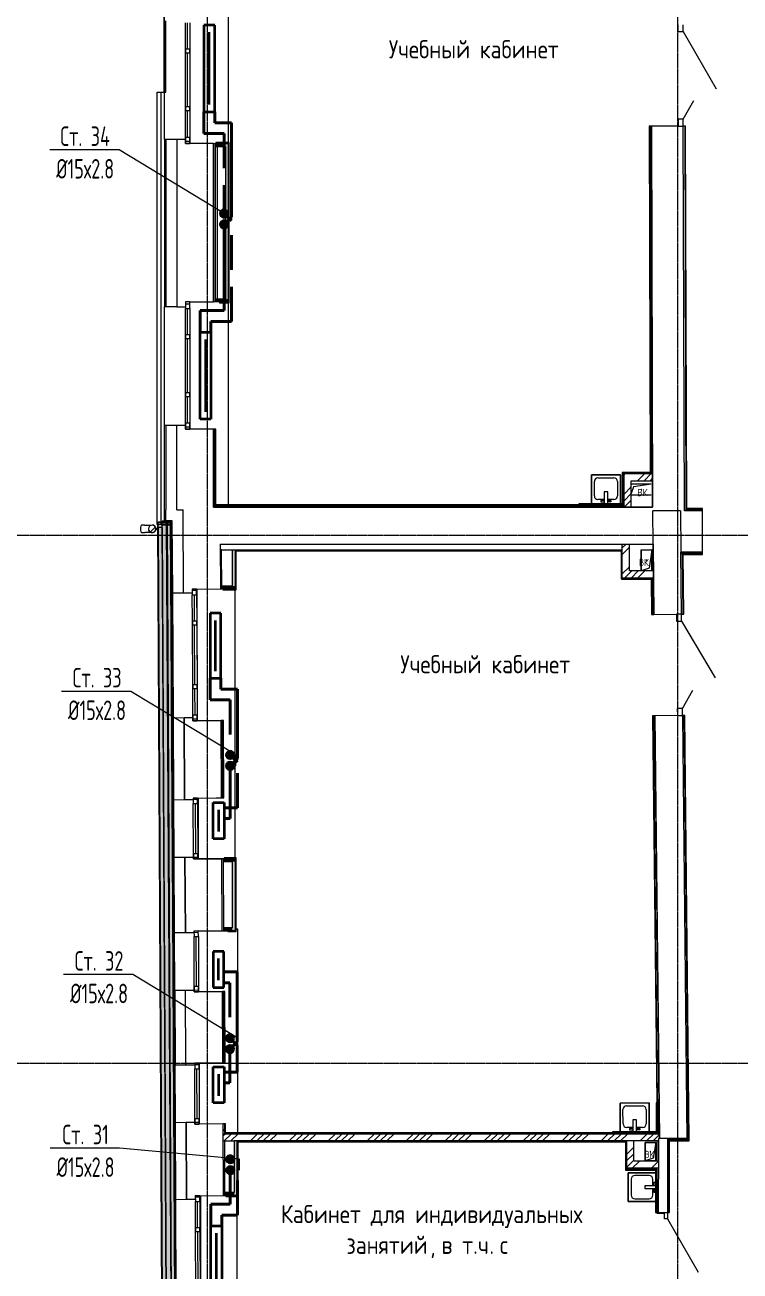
# Model space of a CAD drawing. Header units: millimetres. Extents: x -3929 to 624051, y 52832 to 514950.
# Drawn here: x 164791 to 174679, y 248942 to 266165 of the extents above; entities that cross this region are included whole.
import ezdxf
from ezdxf import colors
from ezdxf.entities.mleader import LeaderData, LeaderLine
from ezdxf.math import Vec2, Vec3

# ---------------------------------------------------------------- set-up
doc = ezdxf.new("R2010")
doc.units = ezdxf.units.MM
for name, pattern in [('ADSK_Линия сетки', [25, 20, -2.5, 0, -2.5]), ('ADSK_Штриховая_ш2 п1', [3, 2, -1]), ('Hidden', [7.14375, 4.7625, -2.38125])]:
    doc.linetypes.add(name, pattern=pattern)
for name, color, linetype, lineweight in [('_ Окна', 7, 'Continuous', 9), ('Аннотация', 7, 'Continuous', 18), ('Двери', 7, 'Continuous', 9), ('Марки помещений', 7, 'Continuous', 20), ('Обобщенные модели', 7, 'Continuous', 18), ('ОВ-О-Оборудование', 32, 'Continuous', 35), ('ОВ-ТЕКСТ', 7, 'Continuous', 25), ('Ограждение', 7, 'Continuous', 9), ('Окна', 7, 'Continuous', 9), ('Оси', 253, 'Continuous', 9), ('Перекрытие', 7, 'Continuous', 18), ('Сантехника', 7, 'Continuous', 18), ('Стены внутренние', 7, 'Continuous', 18), ('Стены наружные', 7, 'Continuous', 18), ('Стены несущие', 7, 'Continuous', 30), ('Стены отделка', 7, 'Continuous', 30), ('Стены перегородки', 7, 'Continuous', 30), ('Стены штриховка', 7, 'Continuous', 9)]:
    doc.layers.add(name, color=color, linetype=linetype, lineweight=lineweight)
doc.layers.add('стояки', color=7, linetype='Continuous')
doc.layers.add('т11.1', color=1, linetype='Continuous', true_color=0xff0000)
doc.layers.add('т21.1', color=5, linetype='Continuous', true_color=0x0000ff)
doc.styles.add('GOST Common_2', font='GOST_Common.ttf', dxfattribs={"width": 0.9, "height": 250})
doc.styles.add('GOST Common_5', font='GOST_Common.ttf', dxfattribs={"width": 0.9, "height": 200})
doc.styles.add('СТИЛЬ', font='simplex.shx', dxfattribs={"width": 0.65})

# ---------------------------------------------------------------- blocks, each defined once
blk = doc.blocks.new('*U2938')
at = {"layer": 'ОВ-О-Оборудование', "color": 32, "ltscale": 0.1, "true_color": 0xcd6928}
for p, q in [((600, 75), (-600, 75)), ((-600, 75), (-600, -75)), ((-500, 0), (500, 0)), ((600, -75), (600, 75)), ((-600, -75), (600, -75))]:
    blk.add_line(p, q, dxfattribs=at)
blk = doc.blocks.new('*U2937')
at = {"layer": 'ОВ-О-Оборудование', "color": 32, "ltscale": 0.1, "true_color": 0xcd6928}
for p, q in [((450, 75), (-450, 75)), ((-450, 75), (-450, -75)), ((-350, 0), (350, 0)), ((450, -75), (450, 75)), ((-450, -75), (450, -75))]:
    blk.add_line(p, q, dxfattribs=at)
blk = doc.blocks.new('*U2874')
at = {"layer": 'ОВ-О-Оборудование', "color": 32, "ltscale": 0.1, "true_color": 0xcd6928}
for p, q in [((500, 75), (-500, 75)), ((-500, 75), (-500, -75)), ((-400, 0), (400, 0)), ((500, -75), (500, 75)), ((-500, -75), (500, -75))]:
    blk.add_line(p, q, dxfattribs=at)
blk = doc.blocks.new('*U2935')
at = {"layer": 'ОВ-О-Оборудование', "color": 32, "ltscale": 0.1, "true_color": 0xcd6928}
for p, q in [((250, 75), (-250, 75)), ((-250, 75), (-250, -75)), ((-150, 0), (150, 0)), ((250, -75), (250, 75)), ((-250, -75), (250, -75))]:
    blk.add_line(p, q, dxfattribs=at)
blk = doc.blocks.new('2 этаж')
at = {"layer": 'Ограждение', "lineweight": 0, "transparency": 33554432}
for points in [[(357433, -163498), (357611, -163319), (357547, -150924), (357369, -150925), (357433, -163361)], [(357433, -163498), (357437, -163493), (357373, -150954), (357369, -150954), (357433, -163498)]]:
    blk.add_hatch(color=253, dxfattribs=at).paths.add_polyline_path(points)
at = {"layer": 'Стены внутренние', "lineweight": 0}
for points in [[(358158, -145730), (358304, -145730), (358304, -145690), (358158, -145690)], [(358344, -147840), (358344, -145690), (358304, -145690), (358304, -147840)], [(358344, -147880), (358344, -147840), (358158, -147840), (358158, -147880)], [(358397, -151806), (358437, -151806), (358437, -151312), (358397, -151312), (358397, -151533)], [(358252, -151846), (358437, -151846), (358437, -151806), (358252, -151806)], [(358437, -155615), (358437, -155575), (358276, -155575), (358276, -155615), (358397, -155615)], [(358397, -156570), (358437, -156570), (358437, -155615), (358397, -155615), (358397, -156530)], [(358397, -156570), (358397, -156530), (358276, -156530), (358276, -156570)], [(358425, -160229), (358465, -160229), (358465, -159475), (358425, -159475), (358425, -160189)], [(358294, -160229), (358425, -160229), (358425, -160189), (358294, -160189)]]:
    blk.add_hatch(color=253, dxfattribs=at).paths.add_polyline_path(points)
at = {"color": 253, "linetype": 'Continuous', "lineweight": 0}
for p, q in [((363813, -150268), (363831, -150250)), ((364000, -150350), (364100, -150250)), ((364090, -150350), (364190, -150250)), ((364180, -150350), (364208, -150322)), ((363813, -150537), (363913, -150437)), ((363813, -150627), (363913, -150527)), ((363814, -150716), (363913, -150617)), ((363903, -150716), (363913, -150707)), ((363789, -151280), (363843, -151226)), ((363789, -151369), (363889, -151269)), ((363789, -151639), (363889, -151539)), ((363820, -151698), (363920, -151598)), ((363910, -151698), (364010, -151598)), ((364000, -151698), (364100, -151598)), ((358272, -159401), (358298, -159375)), ((358287, -159475), (358387, -159375)), ((358377, -159475), (358477, -159375)), ((358647, -159475), (358747, -159375)), ((358736, -159475), (358836, -159375)), ((358826, -159475), (358926, -159375)), ((358916, -159475), (359016, -159375)), ((359185, -159475), (359285, -159375)), ((359275, -159475), (359375, -159375)), ((359365, -159475), (359465, -159375)), ((359455, -159475), (359555, -159375)), ((359724, -159475), (359824, -159375)), ((359814, -159475), (359914, -159375)), ((359904, -159475), (360004, -159375)), ((359994, -159475), (360094, -159375)), ((360263, -159475), (360363, -159375)), ((360353, -159475), (360453, -159375)), ((360443, -159475), (360543, -159375)), ((360533, -159475), (360633, -159375)), ((360802, -159475), (360902, -159375)), ((360892, -159475), (360992, -159375)), ((360982, -159475), (361082, -159375)), ((361071, -159475), (361171, -159375)), ((361341, -159475), (361441, -159375)), ((361431, -159475), (361531, -159375)), ((361520, -159475), (361620, -159375)), ((361610, -159475), (361710, -159375)), ((361880, -159475), (361980, -159375)), ((361969, -159475), (362069, -159375)), ((362059, -159475), (362159, -159375)), ((362149, -159475), (362249, -159375)), ((362418, -159475), (362518, -159375)), ((362508, -159475), (362608, -159375)), ((362598, -159475), (362698, -159375)), ((362688, -159475), (362788, -159375)), ((362957, -159475), (363057, -159375)), ((363047, -159475), (363147, -159375)), ((363137, -159475), (363237, -159375)), ((363227, -159475), (363327, -159375)), ((363496, -159475), (363596, -159375)), ((363586, -159475), (363686, -159375)), ((363676, -159475), (363776, -159375)), ((363765, -159475), (363865, -159375)), ((364035, -159475), (364135, -159375)), ((364125, -159475), (364225, -159375)), ((364214, -159475), (364302, -159388)), ((363847, -159663), (363947, -159563)), ((363847, -159752), (363947, -159652)), ((363847, -159842), (363947, -159742)), ((363926, -159853), (364026, -159753)), ((364195, -159853), (364292, -159756)), ((364285, -159853), (364292, -159846))]:
    blk.add_line(p, q, dxfattribs=at)
at = {"layer": '_ Окна', "color": 253, "lineweight": 0}
for p, q in [((357778, -144380), (357778, -144020)), ((357748, -144380), (357808, -144380)), ((357748, -144440), (357748, -144380)), ((357808, -144440), (357748, -144440)), ((357778, -145180), (357778, -144440)), ((357808, -144380), (357808, -144440)), ((357748, -145180), (357808, -145180)), ((357748, -145240), (357748, -145180)), ((357808, -145180), (357808, -145240)), ((357808, -145240), (357748, -145240)), ((357778, -145600), (357778, -145240)), ((357748, -145600), (357808, -145600)), ((357748, -145690), (357748, -145600)), ((357808, -145660), (357748, -145660)), ((357808, -145690), (357748, -145690)), ((357808, -145600), (357808, -145690)), ((357808, -147880), (357748, -147880)), ((357748, -147880), (357748, -147970)), ((357808, -147910), (357748, -147910)), ((357808, -147970), (357808, -147880)), ((357748, -147970), (357808, -147970)), ((357778, -148330), (357778, -147970)), ((357748, -148330), (357808, -148330)), ((357748, -148390), (357748, -148330)), ((357808, -148390), (357748, -148390)), ((357778, -149130), (357778, -148390)), ((357808, -148330), (357808, -148390)), ((357748, -149130), (357808, -149130)), ((357748, -149190), (357748, -149130)), ((357808, -149130), (357808, -149190)), ((357808, -149190), (357748, -149190)), ((357778, -149550), (357778, -149190)), ((357748, -149550), (357808, -149550)), ((357748, -149640), (357748, -149550)), ((357808, -149610), (357748, -149610)), ((357808, -149640), (357748, -149640)), ((357808, -149550), (357808, -149640)), ((357903, -151848), (357843, -151848)), ((357843, -151848), (357844, -151928)), ((357903, -151868), (357843, -151868)), ((357904, -151928), (357903, -151848)), ((357844, -151928), (357904, -151928)), ((357875, -152288), (357874, -151928)), ((357845, -152288), (357905, -152288)), ((357846, -152348), (357845, -152288)), ((357906, -152348), (357846, -152348)), ((357880, -153168), (357876, -152348)), ((357905, -152288), (357906, -152348)), ((357850, -153168), (357910, -153168)), ((357850, -153228), (357850, -153168)), ((357910, -153228), (357850, -153228)), ((357882, -153588), (357880, -153228)), ((357910, -153168), (357910, -153228)), ((357852, -153588), (357912, -153588)), ((357853, -153668), (357852, -153588)), ((357912, -153588), (357913, -153668)), ((357912, -153648), (357852, -153648)), ((357913, -153668), (357853, -153668)), ((357918, -154737), (357858, -154737)), ((357858, -154737), (357858, -154813)), ((357918, -154757), (357858, -154757)), ((357858, -154813), (357918, -154813)), ((357892, -155501), (357888, -154813)), ((357918, -154813), (357918, -154737)), ((357862, -155501), (357922, -155501)), ((357862, -155577), (357862, -155501)), ((357922, -155501), (357922, -155577)), ((357922, -155557), (357862, -155557)), ((357922, -155577), (357862, -155577)), ((357927, -156573), (357867, -156574)), ((357867, -156574), (357868, -156650)), ((357928, -156593), (357868, -156594)), ((357868, -156650), (357928, -156649)), ((357901, -157338), (357898, -156650)), ((357928, -156649), (357927, -156573)), ((357871, -157338), (357931, -157337)), ((357872, -157414), (357871, -157338)), ((357932, -157393), (357872, -157394)), ((357932, -157413), (357872, -157414)), ((357931, -157337), (357932, -157413)), ((357937, -158402), (357877, -158402)), ((357877, -158402), (357877, -158478)), ((357937, -158422), (357877, -158422)), ((357937, -158478), (357937, -158402)), ((357877, -158478), (357937, -158478)), ((357911, -159166), (357907, -158478)), ((357881, -159166), (357941, -159166)), ((357881, -159242), (357881, -159166)), ((357941, -159222), (357881, -159222)), ((357941, -159242), (357881, -159242)), ((357941, -159166), (357941, -159242)), ((357946, -160232), (357886, -160232)), ((357886, -160232), (357887, -160312)), ((357946, -160252), (357886, -160252)), ((357887, -160312), (357947, -160312)), ((357918, -160672), (357917, -160312)), ((357947, -160312), (357946, -160232)), ((357888, -160672), (357948, -160672)), ((357889, -160732), (357888, -160672)), ((357948, -160672), (357949, -160732)), ((357949, -160732), (357889, -160732)), ((357923, -161552), (357919, -160732))]:
    blk.add_line(p, q, dxfattribs=at)
at = {"layer": 'Двери', "color": 253, "lineweight": 0}
for p, q in [((364559, -144048), (364559, -144143)), ((364559, -144143), (364629, -144143)), ((364629, -144143), (364629, -144048)), ((364629, -144143), (365089, -144934)), ((364633, -145353), (364780, -145097)), ((364633, -145353), (364563, -145353)), ((364563, -145353), (364563, -145448)), ((364633, -145448), (364633, -145353)), ((364563, -145448), (364633, -145448)), ((364607, -152195), (364537, -152196)), ((364537, -152196), (364538, -152291)), ((364608, -152290), (364607, -152195)), ((364538, -152291), (364608, -152290)), ((364608, -152290), (365074, -153077)), ((364620, -153500), (364765, -153243)), ((364620, -153500), (364550, -153500)), ((364550, -153500), (364551, -153595)), ((364551, -153595), (364621, -153595)), ((364621, -153595), (364620, -153500)), ((364372, -160463), (364412, -160463)), ((364372, -160550), (364372, -160463)), ((364412, -160463), (364412, -160550)), ((364412, -160550), (364372, -160550)), ((364412, -160550), (364840, -161291))]:
    blk.add_line(p, q, dxfattribs=at)
at = {"layer": 'Обобщенные модели', "color": 253, "lineweight": 0}
for p, q in [((364188, -150397), (363913, -150397)), ((364188, -150397), (363913, -150397)), ((363944, -150435), (363913, -150529)), ((364188, -150400), (363944, -150435)), ((363913, -150547), (364188, -150547)), ((363913, -150547), (364188, -150547)), ((357185, -150965), (357142, -150966)), ((357185, -150965), (357191, -150965)), ((357191, -150965), (357196, -150965)), ((357196, -150965), (357202, -150965)), ((357202, -150965), (357207, -150965)), ((357207, -150965), (357212, -150965)), ((357212, -150965), (357218, -150965)), ((357218, -150965), (357223, -150965)), ((357223, -150965), (357228, -150965)), ((357228, -150965), (357232, -150965)), ((357232, -150965), (357237, -150965)), ((357237, -150965), (357241, -150965)), ((357241, -150965), (357246, -150965)), ((357246, -150965), (357250, -150965)), ((357250, -150965), (357254, -150965)), ((357254, -150965), (357257, -150965)), ((357257, -150965), (357261, -150965)), ((357261, -150965), (357264, -150965)), ((357264, -150965), (357268, -150965)), ((357268, -150965), (357271, -150965)), ((357271, -150965), (357273, -150965)), ((357273, -150965), (357276, -150965)), ((357369, -151009), (357340, -151009)), ((357340, -151019), (357369, -151019)), ((357373, -151009), (357371, -151009)), ((357371, -151019), (357373, -151019)), ((357374, -151009), (357373, -151009)), ((357373, -151019), (357375, -151019)), ((357376, -151009), (357374, -151009)), ((357375, -151019), (357377, -151019)), ((357143, -151066), (357186, -151065)), ((357188, -151065), (357186, -151065)), ((357194, -151065), (357188, -151065)), ((357199, -151065), (357194, -151065)), ((357205, -151065), (357199, -151065)), ((357210, -151065), (357205, -151065)), ((357215, -151065), (357210, -151065)), ((357220, -151065), (357215, -151065)), ((357225, -151065), (357220, -151065)), ((357230, -151065), (357225, -151065)), ((357235, -151065), (357230, -151065)), ((357239, -151065), (357235, -151065)), ((357244, -151065), (357239, -151065)), ((357248, -151065), (357244, -151065)), ((357252, -151065), (357248, -151065)), ((357256, -151065), (357252, -151065)), ((357259, -151065), (357256, -151065)), ((357263, -151065), (357259, -151065)), ((357266, -151065), (357263, -151065)), ((357269, -151065), (357266, -151065)), ((357272, -151065), (357269, -151065)), ((357275, -151065), (357272, -151065)), ((357276, -151065), (357275, -151065)), ((364049, -151598), (364049, -151306)), ((364049, -151306), (364049, -151598)), ((364198, -151306), (364161, -151560)), ((364161, -151560), (364049, -151598)), ((364199, -151417), (364199, -151598)), ((364199, -151598), (364199, -151417)), ((364104, -159749), (364104, -159499)), ((364104, -159499), (364254, -159499)), ((364254, -159499), (364104, -159499)), ((364104, -159499), (364104, -159749)), ((364254, -159499), (364217, -159712)), ((364254, -159499), (364254, -159749)), ((364254, -159749), (364254, -159499)), ((364217, -159712), (364104, -159749)), ((364254, -159749), (364104, -159749)), ((364104, -159749), (364254, -159749))]:
    blk.add_line(p, q, dxfattribs=at)
at = {"layer": 'Обобщенные модели', "color": 253, "linetype": 'Continuous', "lineweight": 0}
blk.add_line((357267, -151058), (357333, -150992), dxfattribs=at)
at = {"layer": 'Обобщенные модели', "color": 253, "lineweight": 0}
for centre, radius, start, end in [((364057, -150472), 2.5, 90, 270), ((364057, -150472), 2.5, 150, 270), ((364057, -150472), 2.5, 105, 120), ((364057, -150472), 2.5, 270, 90), ((364057, -150472), 2.5, 270, 15), ((357289, -151015), 52, 0.294, 180.294), ((357289, -151015), 52, 180.294, 0.294), ((357289, -151015), 50, 0.294, 180.294), ((357289, -151015), 50, 180.294, 0.294), ((364124, -151448), 2.5, 0, 180), ((364124, -151448), 2.5, 120, 180), ((364124, -151448), 2.5, 180, 0), ((364124, -151448), 2.5, 240, 345), ((364124, -151448), 2.5, 15, 90), ((364179, -159624), 2.5, 0, 180), ((364179, -159624), 2.5, 120, 180), ((364179, -159624), 2.5, 180, 0), ((364179, -159624), 2.5, 240, 345), ((364179, -159624), 2.5, 15, 90)]:
    blk.add_arc(centre, radius, start, end, dxfattribs=at)
for start_param, end_param in [(3.141593, 4.712389), (4.712389, 6.283185)]:
    blk.add_ellipse((357143, -151016), major_axis=(0.3, -50), ratio=0.309017, start_param=start_param, end_param=end_param, dxfattribs=at)
at = {"layer": 'Ограждение', "color": 253, "lineweight": 0}
for p, q in [((357369, -150925), (357547, -150924)), ((357433, -163498), (357369, -150925)), ((357433, -163498), (357369, -150954)), ((357547, -150924), (357370, -150925)), ((357435, -163497), (357370, -150925)), ((357434, -163497), (357370, -150954)), ((357434, -163497), (357370, -150954)), ((357435, -163497), (357371, -150954)), ((357437, -163495), (357372, -150954)), ((357437, -163495), (357373, -150954)), ((357437, -163494), (357373, -150954)), ((357439, -163493), (357374, -150954)), ((357611, -163320), (357547, -150924)), ((357611, -163320), (357547, -150924)), ((357548, -150924), (357553, -151899)), ((357553, -151899), (357562, -153630)), ((357562, -153630), (357553, -151899)), ((357562, -153630), (357568, -154758)), ((357568, -154758), (357572, -155559)), ((357572, -155559), (357568, -154758)), ((357572, -155559), (357578, -156593)), ((357578, -156593), (357582, -157395)), ((357582, -157395), (357578, -156593)), ((357582, -157395), (357587, -158422)), ((357587, -158422), (357591, -159223)), ((357591, -159223), (357587, -158422)), ((357591, -159223), (357596, -160282)), ((357596, -160282), (357605, -162003)), ((357605, -162003), (357596, -160282))]:
    blk.add_line(p, q, dxfattribs=at)
at = {"layer": 'Окна', "color": 253, "lineweight": 0}
for p, q in [((357748, -144380), (357748, -144020)), ((357808, -144020), (357808, -144380)), ((357748, -144380), (357748, -144440)), ((357748, -145180), (357748, -144440)), ((357808, -144440), (357808, -144380)), ((357808, -144440), (357808, -145180)), ((357748, -145180), (357748, -145240)), ((357808, -145240), (357808, -145180)), ((357748, -145600), (357748, -145240)), ((357808, -145240), (357808, -145600)), ((357748, -145600), (357748, -145690)), ((357748, -145690), (357808, -145690)), ((357808, -145690), (357808, -145600)), ((357748, -147880), (357748, -147970)), ((357808, -147880), (357748, -147880)), ((357808, -147970), (357808, -147880)), ((357748, -148330), (357748, -147970)), ((357808, -147970), (357808, -148330)), ((357748, -148330), (357748, -148390)), ((357748, -149130), (357748, -148390)), ((357808, -148390), (357808, -148330)), ((357808, -148390), (357808, -149130)), ((357748, -149130), (357748, -149190)), ((357808, -149190), (357808, -149130)), ((357748, -149550), (357748, -149190)), ((357808, -149190), (357808, -149550)), ((357748, -149550), (357748, -149640)), ((357748, -149640), (357808, -149640)), ((357808, -149640), (357808, -149550)), ((357843, -151848), (357844, -151928)), ((357903, -151848), (357843, -151848)), ((357904, -151928), (357903, -151848)), ((357845, -152288), (357844, -151928)), ((357904, -151928), (357905, -152288)), ((357845, -152288), (357846, -152348)), ((357850, -153168), (357846, -152348)), ((357906, -152348), (357905, -152288)), ((357906, -152348), (357910, -153168)), ((357850, -153168), (357850, -153228)), ((357852, -153588), (357850, -153228)), ((357910, -153228), (357910, -153168)), ((357910, -153228), (357912, -153588)), ((357852, -153588), (357853, -153668)), ((357913, -153668), (357912, -153588)), ((357853, -153668), (357913, -153668)), ((357858, -154737), (357858, -154813)), ((357918, -154737), (357858, -154737)), ((357862, -155501), (357858, -154813)), ((357918, -154813), (357918, -154737)), ((357918, -154813), (357922, -155501)), ((357862, -155501), (357862, -155577)), ((357922, -155577), (357922, -155501)), ((357862, -155577), (357922, -155577)), ((357927, -156573), (357867, -156574)), ((357867, -156574), (357868, -156650)), ((357871, -157338), (357868, -156650)), ((357928, -156649), (357927, -156573)), ((357928, -156649), (357931, -157337)), ((357871, -157338), (357872, -157414)), ((357872, -157414), (357932, -157413)), ((357932, -157413), (357931, -157337)), ((357877, -158402), (357877, -158478)), ((357937, -158402), (357877, -158402)), ((357937, -158478), (357937, -158402)), ((357881, -159166), (357877, -158478)), ((357937, -158478), (357941, -159166)), ((357881, -159166), (357881, -159242)), ((357881, -159242), (357941, -159242)), ((357941, -159242), (357941, -159166)), ((357886, -160232), (357887, -160312)), ((357946, -160232), (357886, -160232)), ((357888, -160672), (357887, -160312)), ((357947, -160312), (357946, -160232)), ((357947, -160312), (357948, -160672)), ((357888, -160672), (357889, -160732)), ((357949, -160732), (357948, -160672)), ((357893, -161552), (357889, -160732)), ((357949, -160732), (357953, -161552))]:
    blk.add_line(p, q, dxfattribs=at)
at = {"layer": 'Оси', "color": 253, "linetype": 'ADSK_Линия сетки', "lineweight": 0}
for p, q in [((358055, -176377), (358055, -127237)), ((364555, -176377), (364555, -127124)), ((354441, -151102), (420560, -151102)), ((354441, -158402), (420560, -158402))]:
    blk.add_line(p, q, dxfattribs=at)
at = {"layer": 'Перекрытие', "color": 253, "lineweight": 0}
for p, q in [((358344, -145678), (358344, -142964)), ((358188, -145730), (358188, -147840)), ((358344, -150684), (358344, -147892)), ((358170, -150684), (358344, -150684)), ((357908, -151848), (357908, -152821)), ((358265, -151846), (358233, -151846)), ((358437, -155562), (358437, -151858)), ((357913, -153666), (358263, -153666)), ((357923, -154737), (357923, -155575)), ((358263, -154736), (358173, -154736)), ((358263, -154734), (358263, -154736)), ((357923, -155575), (358252, -155575)), ((358272, -155575), (358276, -155575)), ((358472, -156550), (358449, -156550)), ((358472, -159363), (358472, -156550)), ((357932, -157412), (358262, -157412)), ((358262, -158402), (357938, -158402)), ((357938, -158402), (357938, -158667)), ((358262, -158400), (358262, -158402)), ((357956, -160232), (357956, -162046)), ((358465, -162606), (358465, -160241)), ((364272, -160478), (364272, -160463)), ((364372, -160478), (364272, -160478))]:
    blk.add_line(p, q, dxfattribs=at)
at = {"layer": 'Сантехника', "color": 253, "lineweight": 0}
for p, q in [((363363, -150271), (363363, -150671)), ((363763, -150271), (363363, -150271)), ((363363, -150271), (363763, -150271)), ((363363, -150671), (363363, -150271)), ((363453, -150311), (363673, -150311)), ((363763, -150671), (363763, -150271)), ((363763, -150271), (363763, -150671)), ((363403, -150561), (363403, -150361)), ((363538, -150506), (363538, -150671)), ((363588, -150506), (363538, -150506)), ((363588, -150671), (363588, -150506)), ((363723, -150361), (363723, -150561)), ((363538, -150611), (363453, -150611)), ((363493, -150626), (363493, -150641)), ((363538, -150626), (363493, -150626)), ((363493, -150641), (363538, -150641)), ((363673, -150611), (363588, -150611)), ((363588, -150626), (363633, -150626)), ((363633, -150641), (363588, -150641)), ((363633, -150626), (363633, -150641)), ((364159, -158949), (363759, -158951)), ((363759, -158951), (364159, -158949)), ((363759, -158951), (363760, -159350)), ((363760, -159350), (363759, -158951)), ((364160, -159349), (364159, -158949)), ((364159, -158949), (364160, -159349)), ((363800, -159241), (363799, -159041)), ((363849, -158990), (364069, -158990)), ((364119, -159040), (364120, -159240)), ((363935, -159290), (363850, -159290)), ((363890, -159305), (363890, -159320)), ((363935, -159305), (363890, -159305)), ((363935, -159185), (363935, -159350)), ((363985, -159185), (363935, -159185)), ((363985, -159350), (363985, -159185)), ((364070, -159290), (363985, -159290)), ((363985, -159305), (364030, -159305)), ((364030, -159305), (364030, -159320)), ((363890, -159320), (363935, -159320)), ((363960, -159350), (364160, -159349)), ((364160, -159349), (363960, -159350)), ((364030, -159320), (363985, -159320)), ((363872, -160314), (363872, -159914)), ((363872, -159914), (364247, -159914)), ((363872, -159914), (363872, -160314)), ((364247, -159914), (363872, -159914)), ((364162, -159954), (363962, -159954)), ((363912, -160004), (363912, -160224)), ((364107, -160089), (364247, -160089)), ((364107, -160139), (364107, -160089)), ((364247, -160139), (364107, -160139)), ((364212, -160089), (364212, -160004)), ((364212, -160224), (364212, -160139)), ((364227, -160044), (364242, -160044)), ((364227, -160089), (364227, -160044)), ((364227, -160139), (364227, -160184)), ((364242, -160044), (364242, -160089)), ((364242, -160184), (364242, -160139)), ((364247, -160314), (363872, -160314)), ((363872, -160314), (364247, -160314)), ((363962, -160274), (364162, -160274)), ((364227, -160184), (364242, -160184))]:
    blk.add_line(p, q, dxfattribs=at)
for centre, start, end in [((363453, -150361), 90, 180), ((363673, -150361), 0, 90), ((363453, -150561), 180, 270), ((363673, -150561), 270, 0), ((363849, -159040), 90.1712, 180.1712), ((364069, -159040), 0.1712, 90.1712), ((363850, -159240), 180.1712, 270.1712), ((364070, -159240), 270.1712, 0.1712), ((363962, -160004), 90, 180), ((364162, -160004), 0, 90), ((363962, -160224), 180, 270), ((364162, -160224), 270, 0)]:
    blk.add_arc(centre, 50, start, end, dxfattribs=at)
at = {"layer": 'Стены внутренние', "color": 253, "lineweight": 0}
for p, q in [((364592, -150767), (364212, -150767)), ((364217, -151226), (364212, -150767)), ((364592, -150767), (364598, -151337))]:
    blk.add_line(p, q, dxfattribs=at)
at = {"layer": 'Стены наружные', "color": 253, "lineweight": 0}
for p, q in [((357457, -144980), (357457, -143891)), ((357478, -144980), (357478, -143995)), ((357358, -150954), (357358, -144980)), ((357358, -144980), (357478, -144980)), ((357408, -144980), (357408, -150954)), ((357458, -145635), (357458, -144980)), ((357458, -149585), (357458, -147945)), ((357370, -150954), (357358, -150954)), ((357408, -150954), (357371, -150954)), ((357441, -163489), (357376, -150999)), ((357426, -150999), (357376, -150999)), ((357408, -150924), (357426, -150924)), ((357418, -150944), (357548, -150944)), ((357418, -150944), (357418, -150964)), ((357548, -150964), (357418, -150964)), ((357490, -163439), (357426, -150909)), ((357458, -150909), (357426, -150909)), ((357426, -150999), (357490, -163439)), ((357564, -163369), (357487, -150924)), ((357496, -150924), (357560, -163369)), ((357537, -150924), (357605, -162003)), ((357582, -153630), (357573, -151900)), ((358265, -151846), (358253, -151846)), ((357592, -155559), (357588, -154759)), ((357602, -157395), (357598, -156595)), ((357611, -159223), (357607, -158423)), ((357625, -162003), (357616, -160283))]:
    blk.add_line(p, q, dxfattribs=at)
at = {"layer": 'Стены несущие', "color": 253, "lineweight": 0}
for p, q in [((364563, -145448), (364193, -145449)), ((364201, -147977), (364193, -145449)), ((364193, -145449), (364209, -150716)), ((364649, -150767), (364633, -145448)), ((357628, -145635), (357628, -147945)), ((357748, -145635), (357628, -145635)), ((358138, -145690), (357808, -145690)), ((358138, -145690), (358138, -147880)), ((358138, -147880), (358138, -145690)), ((357628, -147945), (357748, -147945)), ((357808, -147880), (358138, -147880)), ((364209, -150696), (364205, -149377)), ((357628, -150754), (357628, -149585)), ((357748, -149585), (357628, -149585)), ((358138, -149640), (357808, -149640)), ((358138, -149640), (358138, -150716)), ((358138, -150716), (358138, -149640)), ((357628, -150754), (357718, -150754)), ((357723, -151899), (357718, -150754)), ((358227, -150716), (358138, -150716)), ((364209, -150716), (358227, -150716)), ((364897, -150767), (364649, -150767)), ((364897, -151337), (364897, -150767)), ((358230, -151226), (358233, -151846)), ((358230, -151226), (364217, -151226)), ((364217, -151226), (364227, -152199)), ((364227, -152199), (364218, -151306)), ((364598, -151337), (364897, -151337)), ((364607, -152195), (364598, -151337)), ((357723, -151899), (357843, -151898)), ((357843, -151847), (357843, -151848)), ((357903, -151848), (358233, -151846)), ((364227, -152199), (364537, -152196)), ((357852, -153628), (357732, -153629)), ((357732, -153629), (357738, -154758)), ((357738, -154757), (357732, -153629)), ((364551, -153595), (364241, -153599)), ((364241, -153599), (364302, -159443)), ((364621, -153595), (364682, -159451)), ((358243, -153666), (357913, -153668)), ((358248, -154735), (358243, -153666)), ((364302, -159443), (364250, -154378)), ((357738, -154758), (357858, -154757)), ((357918, -154737), (358248, -154735)), ((357862, -155557), (357742, -155558)), ((357742, -155558), (357748, -156594)), ((357748, -156592), (357742, -155558)), ((358252, -155575), (357922, -155577)), ((358257, -156572), (358252, -155575)), ((357748, -156594), (357868, -156594)), ((357927, -156573), (358257, -156572)), ((357872, -157394), (357752, -157394)), ((357757, -158423), (357752, -157394)), ((358262, -157412), (357932, -157413)), ((358267, -158400), (358262, -157412)), ((357757, -158423), (357877, -158422)), ((357937, -158402), (358267, -158400)), ((357881, -159222), (357761, -159222)), ((357761, -159222), (357766, -160282)), ((357766, -160281), (357761, -159222)), ((358271, -159240), (357941, -159242)), ((358276, -160230), (358271, -159240)), ((364412, -159454), (364682, -159451)), ((357766, -160282), (357886, -160282)), ((357886, -160231), (357886, -160232)), ((357946, -160232), (358276, -160230))]:
    blk.add_line(p, q, dxfattribs=at)
at = {"layer": 'Стены отделка', "color": 253, "lineweight": 0}
for p, q in [((357458, -144980), (357458, -137539)), ((364193, -145449), (364161, -145449)), ((364161, -145449), (364175, -150238)), ((364665, -145448), (364633, -145448)), ((364653, -145448), (364669, -150757)), ((364681, -150735), (364665, -145448)), ((357458, -145635), (357458, -147945)), ((357628, -145635), (357458, -145635)), ((357478, -145635), (357478, -145639)), ((358138, -145690), (358344, -145690)), ((358158, -145690), (358158, -147840)), ((358354, -145678), (358170, -145678)), ((358170, -145678), (358170, -145690)), ((358344, -147880), (358344, -145690)), ((358356, -147890), (358356, -145680)), ((358158, -145730), (358304, -145730)), ((358304, -145730), (358304, -147840)), ((357628, -147945), (357458, -147945)), ((357478, -147939), (357478, -147945)), ((358344, -147880), (358138, -147880)), ((358304, -147840), (358158, -147840)), ((358158, -147840), (358158, -147880)), ((358218, -147880), (358218, -147892)), ((358218, -147892), (358354, -147892)), ((364205, -149377), (364201, -147977)), ((357458, -150904), (357458, -149585)), ((357628, -149585), (357458, -149585)), ((357478, -149589), (357478, -149585)), ((358170, -149640), (358138, -149640)), ((358170, -150684), (358170, -149640)), ((364187, -150156), (364188, -150250)), ((363788, -150238), (363788, -150671)), ((363813, -150238), (363788, -150238)), ((363813, -150716), (363813, -150238)), ((364176, -150238), (363813, -150238)), ((363813, -150250), (364208, -150250)), ((363913, -150716), (363913, -150350)), ((363913, -150350), (364208, -150350)), ((358158, -150716), (358158, -150696)), ((358158, -150696), (363813, -150696)), ((363188, -150684), (358170, -150684)), ((363788, -150671), (363188, -150671)), ((363188, -150671), (363188, -150696)), ((364209, -150716), (364209, -150696)), ((357478, -150904), (357478, -150754)), ((357718, -150904), (357718, -150754)), ((358138, -150716), (358158, -150716)), ((358158, -150716), (364209, -150716)), ((364649, -150757), (364669, -150757)), ((364669, -150747), (364897, -150747)), ((364675, -150747), (364675, -150767)), ((364897, -150735), (364681, -150735)), ((364897, -150767), (364897, -150735)), ((357458, -150904), (357568, -150904)), ((357568, -150904), (357458, -150904)), ((357458, -150904), (357458, -150924)), ((357458, -150924), (357548, -150924)), ((357548, -150924), (357553, -151900)), ((357568, -150904), (357568, -150904)), ((357718, -150904), (357718, -150904)), ((358230, -151226), (358230, -151306)), ((358230, -151306), (363789, -151306)), ((358250, -151306), (358230, -151306)), ((358253, -151846), (358250, -151306)), ((358397, -151312), (358397, -151806)), ((358437, -151312), (358397, -151312)), ((358437, -151306), (358437, -151846)), ((358449, -151318), (363777, -151318)), ((358449, -151856), (358449, -151318)), ((363777, -151318), (363777, -151710)), ((363789, -151698), (363789, -151226)), ((363889, -151598), (363889, -151226)), ((364049, -151306), (364217, -151306)), ((364218, -151306), (364198, -151306)), ((364198, -151306), (364199, -151417)), ((364217, -151306), (364217, -151226)), ((364618, -151337), (364598, -151337)), ((364897, -151337), (364618, -151337)), ((364618, -151337), (364618, -151357)), ((364618, -151367), (364618, -151337)), ((364897, -151357), (364618, -151357)), ((364630, -151369), (364897, -151369)), ((364639, -152194), (364630, -151369)), ((364897, -151369), (364897, -151337)), ((363777, -151710), (364190, -151710)), ((364222, -151698), (363789, -151698)), ((364221, -151598), (363889, -151598)), ((364190, -151710), (364195, -152199)), ((357553, -151900), (357573, -151900)), ((357573, -151899), (357573, -151900)), ((357573, -151900), (357723, -151899)), ((358233, -151846), (358253, -151846)), ((358397, -151806), (358252, -151806)), ((358252, -151806), (358252, -151846)), ((358437, -151846), (358252, -151846)), ((358265, -151846), (358265, -151858)), ((358265, -151858), (358447, -151858)), ((364195, -152199), (364227, -152199)), ((364607, -152195), (364639, -152194)), ((357732, -153629), (357562, -153630)), ((364241, -153599), (364209, -153599)), ((364209, -153599), (364265, -158950)), ((364230, -154378), (364221, -153599)), ((364250, -154378), (364241, -153599)), ((364653, -153594), (364621, -153595)), ((364621, -153595), (364621, -153595)), ((364641, -153595), (364649, -154373)), ((364715, -159473), (364653, -153594)), ((357562, -153630), (357568, -154759)), ((358275, -153666), (358243, -153666)), ((358280, -154735), (358275, -153666)), ((357568, -154759), (357588, -154759)), ((357588, -154758), (357588, -154759)), ((357588, -154759), (357738, -154758)), ((358248, -154735), (358248, -154735)), ((358248, -154735), (358280, -154735)), ((358268, -154735), (358268, -154734)), ((357742, -155558), (357572, -155559)), ((357572, -155559), (357578, -156595)), ((358272, -155575), (358252, -155575)), ((358272, -155575), (358277, -156572)), ((358437, -155575), (358276, -155575)), ((358276, -155575), (358276, -155615)), ((358276, -155615), (358397, -155615)), ((358449, -155561), (358284, -155561)), ((358284, -155561), (358284, -155573)), ((358284, -155573), (358437, -155573)), ((358397, -155615), (358397, -156530)), ((358437, -155573), (358437, -156570)), ((358449, -156580), (358449, -155563)), ((358397, -156530), (358276, -156530)), ((358276, -156530), (358276, -156570)), ((357578, -156595), (357598, -156595)), ((357598, -156593), (357598, -156595)), ((357598, -156595), (357748, -156594)), ((357748, -156594), (357748, -156592)), ((358257, -156572), (358337, -156571)), ((358257, -156572), (358257, -156572)), ((358437, -156570), (358276, -156570)), ((358337, -156571), (358337, -156582)), ((358337, -156582), (358447, -156582)), ((357602, -157395), (357582, -157395)), ((357582, -157395), (357587, -158423)), ((357752, -157394), (357602, -157395)), ((358294, -157412), (358262, -157412)), ((358299, -158400), (358294, -157412)), ((357587, -158423), (357607, -158423)), ((357607, -158422), (357607, -158423)), ((357607, -158423), (357757, -158423)), ((358267, -158400), (358267, -158400)), ((358267, -158400), (358299, -158400)), ((358287, -158400), (358287, -158399)), ((364256, -158950), (364256, -159350)), ((364265, -158950), (364256, -158950)), ((364277, -158900), (364281, -159375)), ((357761, -159222), (357591, -159223)), ((357591, -159223), (357596, -160283)), ((358303, -159240), (358271, -159240)), ((358304, -159363), (358303, -159240)), ((358272, -159375), (363656, -159375)), ((358272, -159475), (358425, -159475)), ((358292, -159375), (358291, -159313)), ((358296, -160229), (358292, -159475)), ((363656, -159363), (358304, -159363)), ((358425, -159475), (358425, -160189)), ((364292, -159475), (358465, -159475)), ((358465, -160229), (358465, -159475)), ((364256, -159350), (363656, -159350)), ((363656, -159350), (363656, -159363)), ((363656, -159375), (364301, -159375)), ((363847, -159475), (363847, -159853)), ((363947, -159753), (363947, -159475)), ((364272, -159753), (364272, -159475)), ((364702, -159443), (364412, -159443)), ((364702, -159463), (364412, -159463)), ((364432, -160003), (364432, -159463)), ((364444, -159475), (364713, -159475)), ((364444, -160463), (364444, -159475)), ((364682, -159451), (364682, -159463)), ((364682, -159463), (364702, -159463)), ((364702, -159463), (364702, -159443)), ((364702, -159463), (364702, -159463)), ((358477, -159487), (363835, -159487)), ((358477, -160239), (358477, -159487)), ((363835, -159487), (363835, -159878)), ((364292, -159753), (363947, -159753)), ((363835, -159878), (364247, -159878)), ((364292, -159853), (363847, -159853)), ((364247, -159878), (364247, -160463)), ((364272, -160463), (364272, -159853)), ((357596, -160283), (357616, -160283)), ((357616, -160282), (357616, -160283)), ((357616, -160283), (357766, -160282)), ((357766, -160282), (357766, -160281)), ((358276, -160230), (358276, -160230)), ((358276, -160230), (358308, -160230)), ((358425, -160189), (358294, -160189)), ((358294, -160189), (358294, -160229)), ((358465, -160229), (358294, -160229)), ((358308, -160230), (358308, -160241)), ((358308, -160241), (358475, -160241)), ((364247, -160463), (364292, -160463)), ((364412, -160463), (364444, -160463))]:
    blk.add_line(p, q, dxfattribs=at)
at = {"layer": 'Стены перегородки', "color": 253, "lineweight": 0}
for p, q in [((364412, -159443), (364292, -159443)), ((364292, -159443), (364292, -160003)), ((364412, -159443), (364412, -160463)), ((364292, -160463), (364292, -160003)), ((364292, -160463), (364372, -160463))]:
    blk.add_line(p, q, dxfattribs=at)
at = {"layer": 'Стены штриховка', "color": 253, "lineweight": 0}
for p, q in [((364163, -145449), (364178, -150240)), ((364173, -145449), (364187, -150156)), ((364679, -150737), (364663, -145448)), ((357478, -145639), (357478, -147939)), ((358170, -145680), (358356, -145680)), ((358354, -147892), (358354, -145678)), ((358356, -145678), (358354, -145678)), ((358356, -145680), (358356, -145678)), ((358218, -147890), (358356, -147890)), ((358354, -147892), (358356, -147892)), ((358356, -147892), (358356, -147890)), ((357478, -149589), (357478, -149589)), ((357478, -149589), (357478, -150754)), ((358158, -150696), (358158, -149640)), ((358168, -150686), (358168, -149640)), ((363797, -150680), (363797, -150238)), ((363803, -150686), (363803, -150238)), ((363813, -150240), (364178, -150240)), ((363803, -150686), (358168, -150686)), ((363797, -150680), (363188, -150680)), ((364897, -150737), (364679, -150737)), ((357573, -151899), (357568, -150904)), ((358447, -151316), (363779, -151316)), ((358447, -151316), (358447, -151858)), ((363779, -151708), (363779, -151316)), ((364618, -151367), (364627, -152195)), ((364628, -151367), (364897, -151367)), ((364637, -152194), (364628, -151367)), ((364192, -151708), (363779, -151708)), ((364192, -151708), (364197, -152199)), ((364202, -151698), (364207, -152199)), ((358253, -151846), (358253, -151846)), ((358265, -151856), (358449, -151856)), ((358447, -151858), (358449, -151858)), ((358449, -151858), (358449, -151856)), ((364211, -153599), (364267, -158950)), ((364713, -159475), (364651, -153594)), ((357588, -154759), (357582, -153630)), ((358268, -154734), (358263, -153666)), ((358278, -154735), (358273, -153666)), ((364277, -158900), (364230, -154378)), ((364649, -154373), (364702, -159463)), ((357598, -156595), (357592, -155559)), ((358284, -155563), (358449, -155563)), ((358447, -155561), (358447, -156582)), ((358449, -155563), (358449, -155561)), ((358337, -156580), (358449, -156580)), ((358447, -156582), (358449, -156582)), ((358449, -156582), (358449, -156580)), ((357602, -157395), (357607, -158422)), ((357607, -158423), (357602, -157395)), ((358287, -158399), (358282, -157412)), ((358297, -158400), (358292, -157412)), ((364265, -158950), (364271, -158950)), ((364265, -159359), (364265, -158950)), ((364271, -159365), (364271, -158950)), ((357616, -160282), (357611, -159223)), ((358291, -159240), (358291, -159313)), ((358302, -159365), (358301, -159240)), ((363656, -159365), (358302, -159365)), ((358465, -159475), (358425, -159475)), ((358475, -159485), (363837, -159485)), ((358475, -160241), (358475, -159485)), ((364265, -159359), (363656, -159359)), ((363656, -159363), (363656, -159365)), ((364271, -159365), (363656, -159365)), ((363837, -159485), (363837, -159869)), ((364442, -159473), (364715, -159473)), ((364442, -160463), (364442, -159473)), ((364713, -159475), (364715, -159475)), ((364715, -159475), (364715, -159473)), ((364256, -159869), (363835, -159869)), ((364262, -159863), (363837, -159863)), ((364256, -159869), (364256, -160463)), ((364262, -159863), (364262, -160463)), ((364432, -160463), (364432, -160003)), ((358296, -160230), (358296, -160229)), ((358308, -160239), (358477, -160239)), ((358475, -160241), (358477, -160241)), ((358477, -160241), (358477, -160239))]:
    blk.add_line(p, q, dxfattribs=at)
at = {"layer": 'Аннотация', "color": 253, "lineweight": 0, "style": 'GOST Common_5', "width": 0.9}
for p in [(363998, -150564), (364018, -151530), (364095, -159712)]:
    blk.add_text('ВК', height=100, dxfattribs=at).set_placement(p)
at = {"layer": 'Марки помещений', "color": 253, "lineweight": 0, "style": 'GOST Common_2', "width": 0.9}
for s, p in [('Учебный кабинет', (360561, -144512)), ('Учебный кабинет', (360720, -153012)), ('Кабинет для индивидуальных', (359069, -160611)), ('занятий', (359976, -161037)), ('в т', (361290, -161037)), ('ч', (361795, -161037)), ('с', (362097, -161037)), (', ', (361135, -161037)), ('.', (361728, -161037)), ('. ', (361953, -161037))]:
    blk.add_text(s, height=250, dxfattribs=at).set_placement(p)

msp = doc.modelspace()

# ---------------------------------------------------------------- hatches: boundary and pattern name
at = {"layer": 'т11.1', "lineweight": 40}
h = msp.add_hatch(color=256, dxfattribs=at)
h.dxf.hatch_style = 1
h.paths.add_polyline_path([(167594.017, 263408.261, 1), (167494.017, 263408.261, 1)])
h = msp.add_hatch(color=256, dxfattribs=at)
h.dxf.hatch_style = 1
h.paths.add_polyline_path([(167679.037, 255924.331, 1), (167579.037, 255924.331, 1)])
h = msp.add_hatch(color=256, dxfattribs=at)
h.dxf.hatch_style = 1
h.paths.add_polyline_path([(167675.65, 252009.972, 1), (167575.65, 252009.972, 1)])
h = msp.add_hatch(color=256, dxfattribs=at)
h.dxf.hatch_style = 1
h.paths.add_polyline_path([(167679.805, 250336.047, 1), (167579.805, 250336.047, 1)])
at = {"layer": 'т21.1', "linetype": 'ADSK_Штриховая_ш2 п1', "lineweight": 40, "ltscale": 50}
h = msp.add_hatch(color=256, dxfattribs=at)
h.dxf.hatch_style = 1
h.paths.add_polyline_path([(167594.017, 263558.261, 1), (167494.017, 263558.261, 1)])
h = msp.add_hatch(color=256, dxfattribs=at)
h.dxf.hatch_style = 1
h.paths.add_polyline_path([(167679.037, 256074.331, 1), (167579.037, 256074.331, 1)])
h = msp.add_hatch(color=256, dxfattribs=at)
h.dxf.hatch_style = 1
h.paths.add_polyline_path([(167675.65, 252159.972, 1), (167575.65, 252159.972, 1)])
h = msp.add_hatch(color=256, dxfattribs=at)
h.dxf.hatch_style = 1
h.paths.add_polyline_path([(167679.805, 250486.047, 1), (167579.805, 250486.047, 1)])

# ---------------------------------------------------------------- linework, layer by layer
at = {"layer": 'т11.1', "lineweight": 40}
for p, q in [((167415.358, 264963.097), (167415.358, 264813.097)), ((167415.358, 264813.097), (167645.015, 264813.097)), ((167645.015, 264813.097), (167645.015, 263509.258)), ((167544.017, 263408.261), (167645.015, 263509.258)), ((167544.966, 262216.145), (167544.017, 263408.261)), ((167213.211, 261916.145), (167213.211, 262216.145)), ((167213.211, 262216.145), (167544.966, 262216.145)), ((167500.377, 257134.685), (167500.377, 256984.685)), ((167500.377, 256984.685), (167730.034, 256984.685)), ((167730.034, 256984.685), (167730.034, 256025.328)), ((167629.037, 255924.331), (167730.034, 256025.328)), ((167629.613, 255194.785), (167629.037, 255924.331)), ((167549.958, 255194.785), (167629.613, 255194.785)), ((167546.598, 253075.664), (167726.648, 253075.664)), ((167726.648, 253075.664), (167726.648, 252110.969)), ((167625.65, 252009.972), (167726.648, 252110.969)), ((167626.35, 251541.763), (167625.676, 252009.998)), ((167546.598, 251541.763), (167626.35, 251541.763)), ((167630.74, 249864.911), (167629.805, 250336.047)), ((167361.841, 249564.911), (167361.841, 249864.911)), ((167361.841, 249864.911), (167630.74, 249864.911))]:
    msp.add_line(p, q, dxfattribs=at)
for centre in [(167544.017, 263408.261), (167629.037, 255924.331), (167625.65, 252009.972), (167629.805, 250336.047)]:
    msp.add_circle(centre, 50, dxfattribs=at)
at = {"layer": 'т21.1', "linetype": 'Hidden', "lineweight": 40, "ltscale": 100}
for p, q in [((167265.358, 264963.097), (167265.358, 264663.097)), ((167265.358, 264663.097), (167545.015, 264663.097)), ((167545.015, 264663.097), (167544.017, 263558.261)), ((167544.017, 263558.261), (167645.015, 263457.263)), ((167645.015, 262066.145), (167645.015, 263457.263)), ((167363.211, 261916.145), (167363.211, 262066.145)), ((167363.211, 262066.145), (167645.015, 262066.145)), ((167350.377, 257134.685), (167350.377, 256834.685)), ((167350.377, 256834.685), (167630.034, 256834.685)), ((167630.034, 256834.685), (167629.037, 256074.331)), ((167629.011, 256074.304), (167730.008, 255973.307)), ((167730.008, 255344.785), (167730.008, 255973.307)), ((167549.958, 255344.785), (167730.008, 255344.785)), ((167546.598, 252925.664), (167626.154, 252925.664)), ((167626.154, 252925.664), (167625.65, 252159.972)), ((167625.65, 252159.972), (167726.648, 252058.974)), ((167726.648, 251691.763), (167726.648, 252058.974)), ((167546.598, 251691.763), (167726.648, 251691.763)), ((167730.74, 249714.911), (167730.74, 250385.113)), ((167511.841, 249564.911), (167511.841, 249714.911)), ((167511.841, 249714.911), (167730.74, 249714.911))]:
    msp.add_line(p, q, dxfattribs=at)
at = {"layer": 'т21.1', "lineweight": 40, "ltscale": 50}
for centre in [(167544.017, 263558.261), (167629.037, 256074.331), (167625.65, 252159.972), (167629.805, 250486.047)]:
    msp.add_circle(centre, 50, dxfattribs=at)

# ---------------------------------------------------------------- block references
at = {"layer": 'ОВ-О-Оборудование', "ltscale": 10, "rotation": 90.00000000000001}
for name, p in [('*U2938', (167340.358, 265563.097)), ('*U2937', (167425.377, 257584.685)), ('*U2935', (167467.431, 253110.376))]:
    msp.add_blockref(name, p, dxfattribs=at)
at = {"layer": 'ОВ-О-Оборудование', "ltscale": 10, "xscale": -1, "rotation": 90}
for name, p in [('*U2938', (167288.211, 261316.145)), ('*U2935', (167469.394, 255167.544)), ('*U2935', (167469.394, 251514.522)), ('*U2874', (167436.841, 249064.911))]:
    msp.add_blockref(name, p, dxfattribs=at)
at = {"layer": 'стояки', "color": 5, "lineweight": 40}
msp.add_blockref('2 этаж', (-190738.98, 410215.433), dxfattribs=at)

# ---------------------------------------------------------------- leaders
at = {"layer": 'ОВ-ТЕКСТ', "color": 7}
ml = msp.add_multileader_mtext('Standard', dxfattribs=at)
ml.set_content('\\A1;Ст. 34^J%%C15х2.8 ', color=7, style='СТИЛЬ')
ml.set_leader_properties(color=7, lineweight=18)
ml.build(insert=Vec2(0, 0))
ml.multileader.update_dxf_attribs({"text_left_attachment_type": 6, "text_right_attachment_type": 6, "dogleg_length": 0.36, "arrow_head_size": 0.126})
ctx = ml.context
ctx.base_point, ctx.char_height, ctx.arrow_head_size, ctx.landing_gap_size, ctx.plane_origin = Vec3(165155.613, 264437.761), 270, 0.126, 0.063, Vec3(171568.457, 259605.475)
ctx.left_attachment, ctx.right_attachment, ctx.text_align_type = 6, 6, 1
notes = []
notes.append((ctx, [(1, (1, 1, 0), (166091.991, 264437.761), (-1, 0), 0.252, [(0, [(167544.017, 263408.261), (167544.017, 263558.261)], 0, [])])]))
ctx.mtext.insert, ctx.mtext.width, ctx.mtext.alignment, ctx.mtext.flow_direction = Vec3(165623.676, 264761.761), 1404.14984, 2, 5
ml = msp.add_multileader_mtext('Standard', dxfattribs=at)
ml.set_content('\\A1;Ст. 33^J%%C15х2.8 ', color=7, style='СТИЛЬ')
ml.set_leader_properties(color=7, lineweight=18)
ml.build(insert=Vec2(0, 0))
ml.multileader.update_dxf_attribs({"text_left_attachment_type": 6, "text_right_attachment_type": 6, "dogleg_length": 0.36, "arrow_head_size": 0.126})
ctx = ml.context
ctx.base_point, ctx.char_height, ctx.arrow_head_size, ctx.landing_gap_size, ctx.plane_origin = Vec3(165320.38, 256953.831), 270, 0.126, 0.063, Vec3(171733.224, 252121.545)
ctx.left_attachment, ctx.right_attachment, ctx.text_align_type = 6, 6, 1
notes.append((ctx, [(1, (1, 1, 0), (166256.758, 256953.831), (-1, 0), 0.252, [(0, [(167708.784, 255924.331), (167708.784, 256074.331)], 0, [])])]))
ctx.mtext.insert, ctx.mtext.width, ctx.mtext.alignment, ctx.mtext.flow_direction = Vec3(165788.443, 257277.831), 1404.14984, 2, 5
ml = msp.add_multileader_mtext('Standard', dxfattribs=at)
ml.set_content('\\A1;Ст. 32^J%%C15х2.8 ', color=7, style='СТИЛЬ')
ml.set_leader_properties(color=7, lineweight=18)
ml.build(insert=Vec2(0, 0))
ml.multileader.update_dxf_attribs({"text_left_attachment_type": 6, "text_right_attachment_type": 6, "dogleg_length": 0.36, "arrow_head_size": 0.126})
ctx = ml.context
ctx.base_point, ctx.char_height, ctx.arrow_head_size, ctx.landing_gap_size, ctx.plane_origin = Vec3(165348.101, 253039.472), 270, 0.126, 0.063, Vec3(171760.945, 248207.186)
ctx.left_attachment, ctx.right_attachment, ctx.text_align_type = 6, 6, 1
notes.append((ctx, [(1, (1, 1, 0), (166284.479, 253039.472), (-1, 0), 0.252, [(0, [(167736.505, 252009.972), (167736.505, 252159.972)], 0, [])])]))
ctx.mtext.insert, ctx.mtext.width, ctx.mtext.alignment, ctx.mtext.flow_direction = Vec3(165816.164, 253363.472), 1404.14984, 2, 5
ml = msp.add_multileader_mtext('Standard', dxfattribs=at)
ml.set_content('\\A1;Ст. 31^J%%C15х2.8 ', color=7, style='СТИЛЬ')
ml.set_leader_properties(color=7, lineweight=18)
ml.build(insert=Vec2(0, 0))
ml.multileader.update_dxf_attribs({"text_left_attachment_type": 6, "text_right_attachment_type": 6, "dogleg_length": 0.36, "arrow_head_size": 0.126})
ctx = ml.context
ctx.base_point, ctx.char_height, ctx.arrow_head_size, ctx.landing_gap_size, ctx.plane_origin = Vec3(165161.406, 250639.348), 270, 0.126, 0.063, Vec3(171782.319, 246533.261)
ctx.left_attachment, ctx.right_attachment, ctx.text_align_type = 6, 6, 1
notes.append((ctx, [(1, (1, 1, 0), (166097.784, 250639.348), (-1, 0), 0.252, [(0, [(167757.88, 250336.047), (167757.88, 250486.047)], 0, [])])]))
ctx.mtext.insert, ctx.mtext.width, ctx.mtext.alignment, ctx.mtext.flow_direction = Vec3(165629.469, 250963.348), 1404.14984, 2, 5
for ctx, leaders in notes:
    for number, flags, end, landing, length, lines in leaders:
        leader = LeaderData()
        leader.index, (leader.has_last_leader_line, leader.has_dogleg_vector, leader.attachment_direction) = number, flags
        leader.last_leader_point, leader.dogleg_vector, leader.dogleg_length = Vec3(end), Vec3(landing), length
        for number, points, colour, breaks in lines:
            line = LeaderLine()
            line.index, line.vertices, line.color, line.breaks = number, Vec3.list(points), colors.encode_raw_color(colour), breaks
            leader.lines.append(line)
        ctx.leaders.append(leader)

doc.saveas('drawing.dxf')
